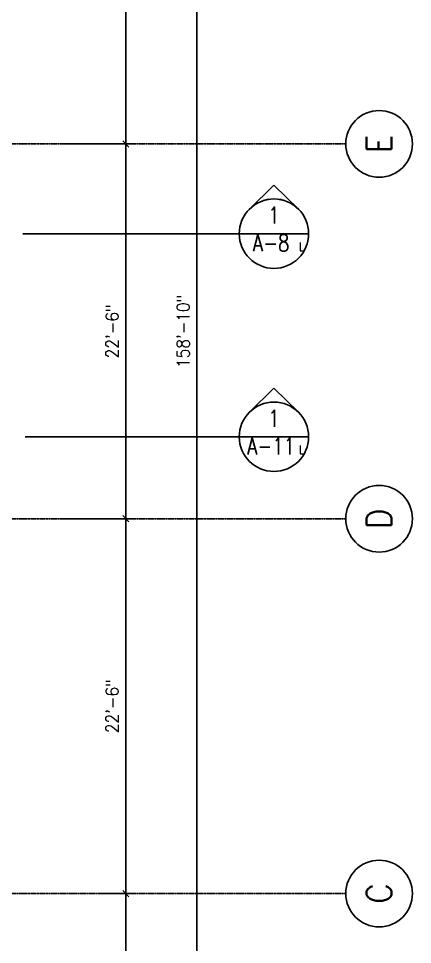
# Model space of a CAD drawing. Header units: inches. Extents: x 388 to 4053, y 352 to 2882.
# Drawn here: x 3769 to 4053, y 1011 to 1678 of the extents above; entities that cross this region are included whole.
import ezdxf
from ezdxf.enums import TextEntityAlignment as Align

# ---------------------------------------------------------------- set-up
doc = ezdxf.new("R2010")
doc.units = ezdxf.units.IN
doc.header["$LTSCALE"] = 0.5
doc.header["$MEASUREMENT"] = 0
doc.linetypes.add('CENTER', pattern=[3.25, 2.5, -0.25, 0.25, -0.25])
for name, color, linetype in [('A-ANNO-DIMS', 7, 'Continuous'), ('A-GRID', 8, 'CENTER'), ('A-GRID-IDEN', 7, 'Continuous'), ('A-SECT-IDEN', 7, 'Continuous')]:
    doc.layers.add(name, color=color, linetype=linetype)
doc.styles.add('ROMANS', font='romans.shx', dxfattribs={"width": 0.9})
doc.dimstyles.new('DIM96', dxfattribs={"dimscale": 96, "dimtxt": 0.09375, "dimasz": 0.046875, "dimexe": 0.046875, "dimexo": 0.046875, "dimgap": 0.046875, "dimtad": 1, "dimdec": 4, "dimzin": 3, "dimdsep": 46, "dimlunit": 4, "dimtxsty": 'ROMANS', "dimblk": 'OBLIQUE', "dimcen": 0.046875, "dimaunit": 1, "dimazin": 0, "dimtfac": 0.7, "dimtdec": 4, "dimtofl": 0, "dimtmove": 2, "dimatfit": 3, "dimldrblk": 'OBLIQUE', "dimfxl": 0, "dimfrac": 1, "dimtolj": 1, "dimtzin": 0, "dimarcsym": 0})

# ---------------------------------------------------------------- blocks, each defined once
blk = doc.blocks.new('_Oblique')
at = {"color": 0, "lineweight": -2}
blk.add_line((-0.5, -0.5), (0.5, 0.5), dxfattribs=at)
blk = doc.blocks.new('*D14')
at = {"layer": 'A-ANNO-DIMS', "color": 0, "lineweight": -2}
for p, q in [((3884.94, 2405.28), (3901.83, 2405.28)), ((3897.33, 2405.28), (3897.33, 499.28)), ((3799.01, 499.28), (3901.83, 499.28))]:
    blk.add_line(p, q, dxfattribs=at)
at = {"layer": 'Defpoints', "color": 0}
for p in [(3880.44, 2405.28), (3794.51, 499.28), (3897.33, 499.28)]:
    blk.add_point(p, dxfattribs=at)
at = {"layer": 'A-ANNO-DIMS', "color": 0, "lineweight": -2, "xscale": 4.5, "yscale": 4.5, "zscale": 4.5}
for p, rotation in [((3897.33, 2405.28), 90), ((3897.33, 499.28), 270)]:
    blk.add_blockref('_Oblique', p, dxfattribs=dict(at, rotation=rotation))
at = {"layer": 'A-ANNO-DIMS', "color": 0, "insert": (3887.47, 1452.28), "char_height": 9, "attachment_point": 5, "rotation": 90, "style": 'ROMANS'}
blk.add_mtext('\\A1;158\'-10"', dxfattribs=at)
blk = doc.blocks.new('*D17')
at = {"layer": 'A-ANNO-DIMS', "color": 0, "lineweight": -2}
for p, q in [((3796.86, 1857.28), (3850.67, 1857.28)), ((3846.17, 1857.28), (3846.17, 1587.28)), ((3799.38, 1587.28), (3850.67, 1587.28))]:
    blk.add_line(p, q, dxfattribs=at)
at = {"layer": 'Defpoints', "color": 0}
for p in [(3792.36, 1857.28), (3794.88, 1587.28), (3846.17, 1587.28)]:
    blk.add_point(p, dxfattribs=at)
at = {"layer": 'A-ANNO-DIMS', "color": 0, "lineweight": -2, "xscale": 4.5, "yscale": 4.5, "zscale": 4.5}
for p, rotation in [((3846.17, 1857.28), 90), ((3846.17, 1587.28), 270)]:
    blk.add_blockref('_Oblique', p, dxfattribs=dict(at, rotation=rotation))
at = {"layer": 'A-ANNO-DIMS', "color": 0, "insert": (3836.32, 1722.28), "char_height": 9, "attachment_point": 5, "rotation": 90, "style": 'ROMANS'}
blk.add_mtext('\\A1;22\'-6"', dxfattribs=at)
blk = doc.blocks.new('*D18')
at = {"layer": 'A-ANNO-DIMS', "color": 0, "lineweight": -2}
for p, q in [((3799.38, 1587.28), (3850.67, 1587.28)), ((3846.17, 1587.28), (3846.17, 1317.28)), ((3800.32, 1317.28), (3850.67, 1317.28))]:
    blk.add_line(p, q, dxfattribs=at)
at = {"layer": 'Defpoints', "color": 0}
for p in [(3794.88, 1587.28), (3795.82, 1317.28), (3846.17, 1317.28)]:
    blk.add_point(p, dxfattribs=at)
at = {"layer": 'A-ANNO-DIMS', "color": 0, "lineweight": -2, "xscale": 4.5, "yscale": 4.5, "zscale": 4.5}
for p, rotation in [((3846.17, 1587.28), 90), ((3846.17, 1317.28), 270)]:
    blk.add_blockref('_Oblique', p, dxfattribs=dict(at, rotation=rotation))
at = {"layer": 'A-ANNO-DIMS', "color": 0, "insert": (3836.32, 1452.28), "char_height": 9, "attachment_point": 5, "rotation": 90, "style": 'ROMANS'}
blk.add_mtext('\\A1;22\'-6"', dxfattribs=at)
blk = doc.blocks.new('*D19')
at = {"layer": 'A-ANNO-DIMS', "color": 0, "lineweight": -2}
for p, q in [((3800.32, 1317.28), (3850.67, 1317.28)), ((3846.17, 1317.28), (3846.17, 1047.28)), ((3827.78, 1047.28), (3850.67, 1047.28))]:
    blk.add_line(p, q, dxfattribs=at)
at = {"layer": 'Defpoints', "color": 0}
for p in [(3795.82, 1317.28), (3823.28, 1047.28), (3846.17, 1047.28)]:
    blk.add_point(p, dxfattribs=at)
at = {"layer": 'A-ANNO-DIMS', "color": 0, "lineweight": -2, "xscale": 4.5, "yscale": 4.5, "zscale": 4.5}
for p, rotation in [((3846.17, 1317.28), 90), ((3846.17, 1047.28), 270)]:
    blk.add_blockref('_Oblique', p, dxfattribs=dict(at, rotation=rotation))
at = {"layer": 'A-ANNO-DIMS', "color": 0, "insert": (3836.32, 1182.28), "char_height": 9, "attachment_point": 5, "rotation": 90, "style": 'ROMANS'}
blk.add_mtext('\\A1;22\'-6"', dxfattribs=at)
blk = doc.blocks.new('*D20')
at = {"layer": 'A-ANNO-DIMS', "color": 0, "lineweight": -2}
for p, q in [((3827.78, 1047.28), (3850.67, 1047.28)), ((3846.17, 1047.28), (3846.17, 777.28)), ((3812.25, 777.28), (3850.67, 777.28))]:
    blk.add_line(p, q, dxfattribs=at)
at = {"layer": 'Defpoints', "color": 0}
for p in [(3823.28, 1047.28), (3807.75, 777.28), (3846.17, 777.28)]:
    blk.add_point(p, dxfattribs=at)
at = {"layer": 'A-ANNO-DIMS', "color": 0, "lineweight": -2, "xscale": 4.5, "yscale": 4.5, "zscale": 4.5}
for p, rotation in [((3846.17, 1047.28), 90), ((3846.17, 777.28), 270)]:
    blk.add_blockref('_Oblique', p, dxfattribs=dict(at, rotation=rotation))
at = {"layer": 'A-ANNO-DIMS', "color": 0, "insert": (3836.32, 912.28), "char_height": 9, "attachment_point": 5, "rotation": 90, "style": 'ROMANS'}
blk.add_mtext('\\A1;22\'-6"', dxfattribs=at)
blk = doc.blocks.new('IDEN1')
blk.add_circle((0, 0), 0.25)
at = {"style": 'ROMANS', "width": 0.9}
blk.add_attdef('#', text='', height=0.1875, dxfattribs=at).set_placement((0, 0), align=Align.MIDDLE_CENTER)
blk = doc.blocks.new('SECT10')
for q in [(-17.5, 17.86), (-17.5, -17.86)]:
    blk.add_line((-34.99, 0), q)
blk.add_arc((0, 0), 25, 134.41531, 225.58469)
blk = doc.blocks.new('IDEN10')
blk.add_line((-0.2604, 0), (0.2604, 0))
blk.add_circle((0, 0), 0.2604)
at = {"style": 'ROMANS'}
for tag, height, width, p in [('#', 0.125, 0.9, (0, 0.1377)), ('##', 0.125, 0.8, (-0.0211, -0.0694)), ('@', 0.0625, 0.9, (0.2077, -0.0975))]:
    blk.add_attdef(tag, text='', height=height, dxfattribs=dict(at, width=width)).set_placement(p, align=Align.MIDDLE_CENTER)

msp = doc.modelspace()

# ---------------------------------------------------------------- linework, layer by layer
at = {"layer": 'A-GRID'}
for p, q in [((4004.54291, 1587.27553), (510.08318, 1587.27553)), ((4004.54291, 1317.27553), (510.08318, 1317.27553)), ((4004.54291, 1047.27553), (510.08318, 1047.27553))]:
    msp.add_line(p, q, dxfattribs=at)
at = {"layer": 'A-SECT-IDEN'}
for p, q in [((3927.781, 1522.62081), (3771.89137, 1522.62081)), ((3927.781, 1376.29703), (3773.74969, 1376.29703))]:
    msp.add_line(p, q, dxfattribs=at)

# ---------------------------------------------------------------- block references
at = {"layer": 'A-GRID-IDEN', "xscale": 96, "yscale": 96, "zscale": 96, "rotation": 90}
for p, values in [((4028.54291, 1587.27553), {'#': 'E'}), ((4028.54291, 1317.27553), {'#': 'D'}), ((4028.54291, 1047.27553), {'#': 'C'})]:
    msp.add_blockref('IDEN1', p, dxfattribs=at).add_auto_attribs(values)
at = {"layer": 'A-SECT-IDEN', "rotation": 270}
for p in [(3952.781, 1522.62081), (3952.781, 1376.29703)]:
    msp.add_blockref('SECT10', p, dxfattribs=at)
at = {"layer": 'A-SECT-IDEN', "xscale": 96, "yscale": 96, "zscale": 96}
for p, values in [((3952.781, 1522.62081), {'#': '1', '##': 'A-8', '@': 'L'}), ((3952.781, 1376.29703), {'#': '1', '##': 'A-11', '@': 'L'})]:
    msp.add_blockref('IDEN10', p, dxfattribs=at).add_auto_attribs(values)

# ---------------------------------------------------------------- dimensions: what is measured, and where the dimension line sits
at = {"layer": 'A-ANNO-DIMS'}
for base, p1, p2, picture, middle in [((3897.3264, 499.27553), (3880.44135, 2405.27553), (3794.50728, 499.27553), '*D14', (3887.46925, 1452.27553)), ((3846.17264, 1587.27553), (3792.3629, 1857.27553), (3794.87545, 1587.27553), '*D17', (3836.3155, 1722.27553)), ((3846.17264, 1317.27553), (3794.87545, 1587.27553), (3795.82081, 1317.27553), '*D18', (3836.3155, 1452.27553)), ((3846.17264, 1047.27553), (3795.82081, 1317.27553), (3823.28092, 1047.27553), '*D19', (3836.3155, 1182.27553)), ((3846.17264, 777.27553), (3823.28092, 1047.27553), (3807.74941, 777.27553), '*D20', (3836.3155, 912.27553))]:
    dim = msp.add_linear_dim(base=base, p1=p1, p2=p2, angle=90, dimstyle='DIM96', dxfattribs=at)
    dim.commit()
    dim.dimension.update_dxf_attribs({"geometry": picture, "text_midpoint": middle})

doc.saveas('drawing.dxf')
